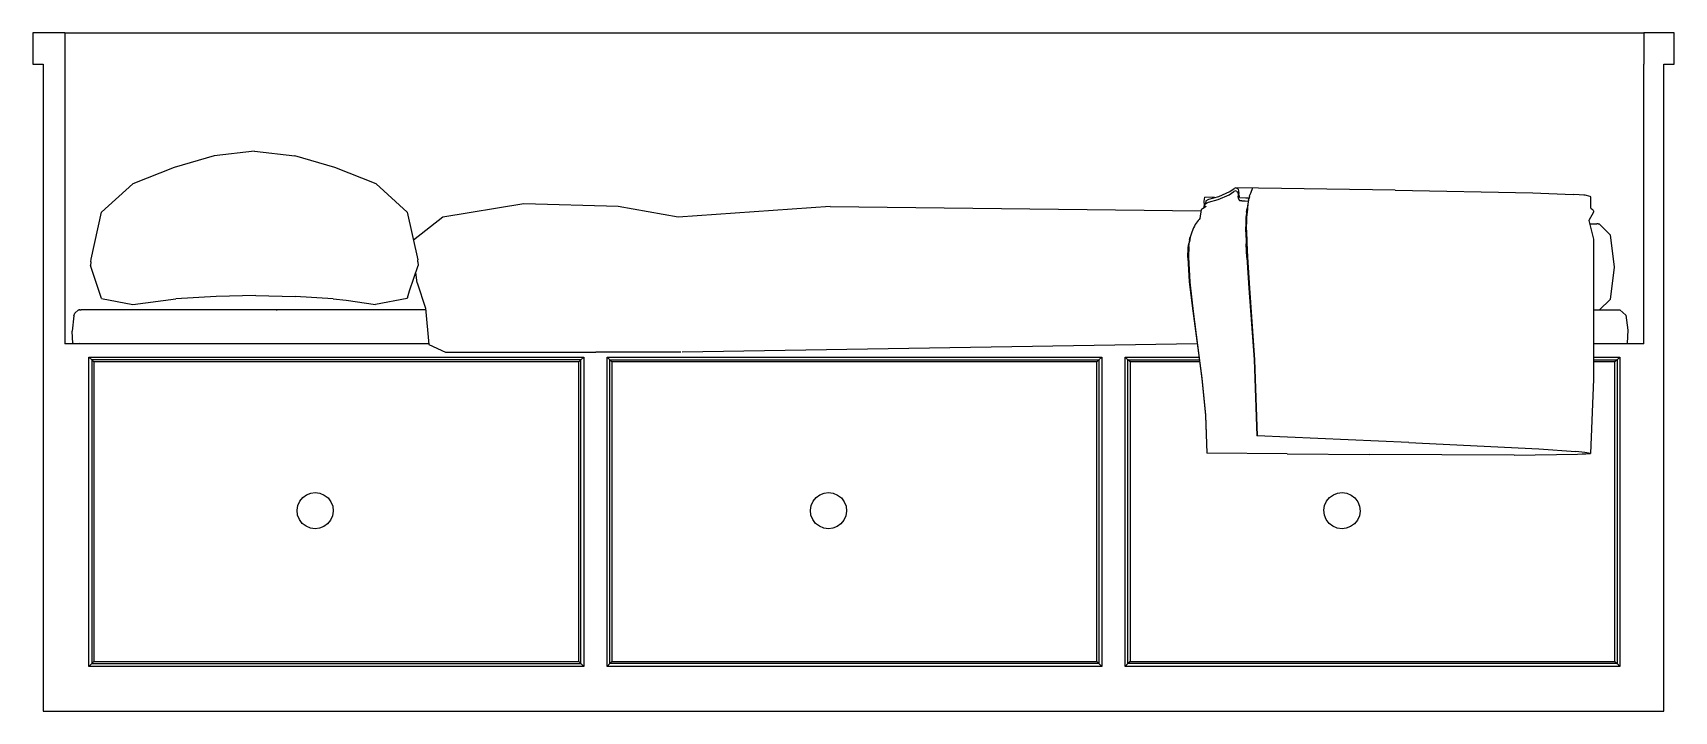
# Model space of a CAD drawing. Header units: millimetres. Extents: x -1130 to 980, y 1 to 873.
import ezdxf

# ---------------------------------------------------------------- set-up
doc = ezdxf.new("R2010")
doc.units = ezdxf.units.MM
for name, color, linetype, true_color in [('IKE050020 1', 7, 'Continuous', 0xeae6da), ('IKE050020 2', 7, 'Continuous', 0x323232), ('IKE050020 3', 7, 'Continuous', 0x686f6d)]:
    doc.layers.add(name, color=color, linetype=linetype, true_color=true_color)

msp = doc.modelspace()

# ---------------------------------------------------------------- linework, layer by layer
at = {"layer": 'IKE050020 1'}
for p, q in [((-1117.4, 872.6), (-1130.5, 872.6)), ((-1130.5, 872.6), (-1130.5, 832.2)), ((-1089.3, 872.6), (-1117.4, 872.6)), ((-1089.3, 872.6), (940.7, 872.6)), ((-1089.3, 872.6), (-1089.3, 473.2)), ((979.5, 872.6), (940.7, 872.6)), ((940.7, 872.6), (940.7, 832.2)), ((979.5, 832.2), (979.5, 872.6)), ((-1130.5, 832.2), (-1117.4, 832.2)), ((-1117.4, 832.2), (-1117.4, 1.3)), ((940.7, 473.2), (940.7, 832.2)), ((966.4, 1.3), (966.4, 832.2)), ((966.4, 832.2), (979.5, 832.2)), ((-621.7, 473.2), (-1089.3, 473.2)), ((940.7, 473.2), (876, 473.2)), ((-1058.3, 58.7), (-1058.3, 456)), ((-1058.3, 456), (-422.3, 456)), ((-1054.8, 452.5), (-1058.3, 456)), ((-1052, 449.8), (-1054.8, 452.5)), ((-1054.8, 452.5), (-1054.8, 62.3)), ((-425.9, 452.5), (-1054.8, 452.5)), ((-428.6, 449.8), (-1052, 449.8)), ((-1052, 449.8), (-1052, 65)), ((-425.9, 452.5), (-428.6, 449.8)), ((-428.6, 65), (-428.6, 449.8)), ((-422.3, 456), (-425.9, 452.5)), ((-425.9, 62.3), (-425.9, 452.5)), ((-422.3, 456), (-422.3, 58.7)), ((-392.3, 58.7), (-392.3, 456)), ((-392.3, 456), (243.7, 456)), ((-388.8, 452.5), (-392.3, 456)), ((-386, 449.8), (-388.8, 452.5)), ((-388.8, 62.3), (-388.8, 452.5)), ((-388.8, 452.5), (240.1, 452.5)), ((237.4, 449.8), (-386, 449.8)), ((-386, 449.8), (-386, 65)), ((240.1, 452.5), (237.4, 449.8)), ((237.4, 65), (237.4, 449.8)), ((243.7, 456), (240.1, 452.5)), ((240.1, 452.5), (240.1, 62.3)), ((243.7, 456), (243.7, 58.7)), ((273.7, 58.7), (273.7, 456)), ((273.7, 456), (368.7, 456)), ((277.2, 452.5), (273.7, 456)), ((280, 449.8), (277.2, 452.5)), ((277.2, 62.3), (277.2, 452.5)), ((277.2, 452.5), (369.2, 452.5)), ((369.5, 449.8), (280, 449.8)), ((280, 449.8), (280, 65)), ((876, 456), (909.7, 456)), ((876, 452.5), (906.1, 452.5)), ((903.4, 449.8), (876, 449.8)), ((906.1, 452.5), (903.4, 449.8)), ((903.4, 65), (903.4, 449.8)), ((909.7, 456), (906.1, 452.5)), ((906.1, 452.5), (906.1, 62.3)), ((909.7, 456), (909.7, 58.7)), ((-1052, 65), (-1054.8, 62.3)), ((-1052, 65), (-428.6, 65)), ((-428.6, 65), (-425.9, 62.3)), ((-386, 65), (-388.8, 62.3)), ((-386, 65), (237.4, 65)), ((237.4, 65), (240.1, 62.3)), ((280, 65), (277.2, 62.3)), ((280, 65), (903.4, 65)), ((903.4, 65), (906.1, 62.3)), ((-1054.8, 62.3), (-1058.3, 58.7)), ((-422.3, 58.7), (-1058.3, 58.7)), ((-1054.8, 62.3), (-425.9, 62.3)), ((-425.9, 62.3), (-422.3, 58.7)), ((-388.8, 62.3), (-392.3, 58.7)), ((243.7, 58.7), (-392.3, 58.7)), ((240.1, 62.3), (-388.8, 62.3)), ((240.1, 62.3), (243.7, 58.7)), ((277.2, 62.3), (273.7, 58.7)), ((909.7, 58.7), (273.7, 58.7)), ((906.1, 62.3), (277.2, 62.3)), ((906.1, 62.3), (909.7, 58.7)), ((-1117.4, 1.3), (966.4, 1.3))]:
    msp.add_line(p, q, dxfattribs=at)
at = {"layer": 'IKE050020 2'}
for p, q in [((-787.3, 270.9), (-783.5, 275.7)), ((-783.5, 275.7), (-778.5, 279.3)), ((-778.5, 279.3), (-773, 281.4)), ((-773, 281.4), (-767.5, 282)), ((-767.5, 282), (-761.4, 281.2)), ((-761.4, 281.2), (-755.8, 278.8)), ((-755.8, 278.8), (-750.9, 275.1)), ((-750.9, 275.1), (-747.3, 270.1)), ((-127.5, 270.9), (-123.6, 275.7)), ((-123.6, 275.7), (-118.6, 279.3)), ((-118.6, 279.3), (-113.2, 281.4)), ((-113.2, 281.4), (-107.7, 282)), ((-107.7, 282), (-101.6, 281.2)), ((-101.6, 281.2), (-95.9, 278.8)), ((-95.9, 278.8), (-91.1, 275.1)), ((-91.1, 275.1), (-87.4, 270.1)), ((532.7, 270.9), (536.5, 275.7)), ((536.5, 275.7), (541.5, 279.3)), ((541.5, 279.3), (546.9, 281.4)), ((546.9, 281.4), (552.5, 282)), ((552.5, 282), (558.6, 281.2)), ((558.6, 281.2), (564.2, 278.8)), ((564.2, 278.8), (569.1, 275.1)), ((569.1, 275.1), (572.7, 270.1)), ((-790.8, 259.3), (-789.8, 265.3)), ((-790.1, 253.2), (-790.8, 259.3)), ((-789.8, 265.3), (-787.3, 270.9)), ((-747.3, 270.1), (-745, 264.4)), ((-744.3, 258.3), (-745.2, 252.3)), ((-745, 264.4), (-744.3, 258.3)), ((-130.9, 259.3), (-130, 265.3)), ((-130.2, 253.2), (-130.9, 259.3)), ((-130, 265.3), (-127.5, 270.9)), ((-87.4, 270.1), (-85.1, 264.4)), ((-84.4, 258.3), (-85.4, 252.3)), ((-85.1, 264.4), (-84.4, 258.3)), ((529.2, 259.3), (530.2, 265.3)), ((529.9, 253.2), (529.2, 259.3)), ((530.2, 265.3), (532.7, 270.9)), ((572.7, 270.1), (575, 264.4)), ((575.7, 258.3), (574.8, 252.3)), ((575, 264.4), (575.7, 258.3)), ((-787.8, 247.4), (-790.1, 253.2)), ((-784.1, 242.5), (-787.8, 247.4)), ((-779.3, 238.8), (-784.1, 242.5)), ((-773.6, 236.4), (-779.3, 238.8)), ((-767.5, 235.6), (-773.6, 236.4)), ((-762, 236.2), (-767.5, 235.6)), ((-756.6, 238.3), (-762, 236.2)), ((-751.6, 241.9), (-756.6, 238.3)), ((-747.7, 246.6), (-751.6, 241.9)), ((-745.2, 252.3), (-747.7, 246.6)), ((-127.9, 247.4), (-130.2, 253.2)), ((-124.2, 242.5), (-127.9, 247.4)), ((-119.4, 238.8), (-124.2, 242.5)), ((-113.7, 236.4), (-119.4, 238.8)), ((-107.7, 235.6), (-113.7, 236.4)), ((-102.1, 236.2), (-107.7, 235.6)), ((-96.7, 238.3), (-102.1, 236.2)), ((-91.7, 241.9), (-96.7, 238.3)), ((-87.9, 246.6), (-91.7, 241.9)), ((-85.4, 252.3), (-87.9, 246.6)), ((532.2, 247.4), (529.9, 253.2)), ((535.9, 242.5), (532.2, 247.4)), ((540.7, 238.8), (535.9, 242.5)), ((546.4, 236.4), (540.7, 238.8)), ((552.5, 235.6), (546.4, 236.4)), ((558, 236.2), (552.5, 235.6)), ((563.4, 238.3), (558, 236.2)), ((568.4, 241.9), (563.4, 238.3)), ((572.3, 246.6), (568.4, 241.9)), ((574.8, 252.3), (572.3, 246.6))]:
    msp.add_line(p, q, dxfattribs=at)
at = {"layer": 'IKE050020 3'}
for p, q in [((-845.6, 720.5), (-897.4, 714.5)), ((-845.6, 720.5), (-793.8, 714.5)), ((-949, 699.6), (-1001.9, 678.5)), ((-897.4, 714.5), (-949, 699.6)), ((-742.2, 699.6), (-793.8, 714.5)), ((-689.3, 678.5), (-742.2, 699.6)), ((-1042.1, 642.2), (-1001.9, 678.5)), ((-649.1, 642.2), (-689.3, 678.5)), ((375.1, 653.9), (375.3, 656.3)), ((375.3, 656.3), (375.7, 659)), ((375.7, 659), (376.2, 661.3)), ((388.7, 660.9), (376.2, 661.3)), ((377.4, 656.7), (377.1, 652.9)), ((377.1, 652.9), (380.8, 654.9)), ((377.4, 656.7), (381.2, 658.9)), ((377.4, 656.7), (377.4, 656.7)), ((380.8, 654.9), (393.4, 658.4)), ((381.2, 658.9), (394, 662.3)), ((393.4, 658.4), (407.5, 664.7)), ((394, 662.3), (408.1, 668.6)), ((407.5, 664.7), (413.3, 668.9)), ((408.1, 668.6), (413.8, 672.8)), ((415.7, 669.6), (413.3, 668.9)), ((416.1, 673.6), (413.8, 672.8)), ((417.5, 668.9), (415.7, 669.6)), ((620.8, 670.5), (416.1, 673.6)), ((416.1, 673.6), (418, 672.8)), ((417.5, 668.9), (418.3, 667.7)), ((418, 672.8), (418.9, 671.6)), ((418.3, 667.7), (418.8, 665.6)), ((418.8, 665.6), (419.1, 662.6)), ((418.9, 671.6), (419.5, 669.4)), ((419.5, 659.6), (419.1, 662.6)), ((419.5, 669.4), (419.8, 666.3)), ((419.5, 659.6), (420.2, 657.7)), ((420.1, 663.4), (419.8, 666.3)), ((420.1, 663.4), (420.5, 661.7)), ((421.3, 657), (420.2, 657.7)), ((421, 661), (420.5, 661.7)), ((421, 661), (428.7, 660.6)), ((423.8, 657), (421.3, 657)), ((423.8, 657), (428.1, 656.6)), ((428.1, 656.6), (431.8, 656.5)), ((428.7, 660.6), (432.4, 660.5)), ((432.5, 657.8), (431.6, 652.9)), ((431.8, 656.5), (432.2, 656.5)), ((432.4, 660.5), (433.1, 660.5)), ((432.5, 657.8), (433, 660.2)), ((433.6, 662.4), (433, 660.2)), ((433.6, 662.4), (434.2, 664.6)), ((434.8, 666.4), (434.2, 664.6)), ((437.3, 673.3), (434.8, 666.4)), ((620.8, 670.5), (797.7, 666.9)), ((797.7, 666.9), (849.5, 665.1)), ((857.2, 664.6), (849.5, 665.1)), ((863.3, 664.1), (857.2, 664.6)), ((865, 663.9), (863.3, 664.1)), ((871.4, 662.3), (865, 663.9)), ((872.5, 661.9), (871.4, 662.3)), ((872.4, 658.6), (872.5, 661.9)), ((872.5, 647.2), (872.4, 658.6)), ((-1055.5, 582), (-1042.1, 642.2)), ((-649.1, 642.2), (-635.7, 581.1)), ((-603.3, 635.8), (-641.2, 606.4)), ((-499.2, 652.9), (-603.3, 635.8)), ((-377.9, 649.7), (-499.2, 652.9)), ((-300.9, 635.8), (-377.9, 649.7)), ((-105.7, 649.3), (-300.9, 635.8)), ((-105.7, 649.3), (371.4, 644)), ((369.8, 634.3), (368.7, 632.9)), ((371.6, 645.5), (369.8, 634.3)), ((373.1, 646.4), (371.6, 645.5)), ((375.4, 647.7), (373.1, 646.4)), ((375.1, 653.9), (375, 647.5)), ((375.1, 647.6), (375.2, 648.7)), ((375.2, 648.7), (375.5, 650.4)), ((376.7, 648.7), (375.4, 647.7)), ((375.9, 652.1), (375.5, 650.4)), ((375.6, 647.9), (375.9, 649.5)), ((375.9, 652.1), (377.1, 652.9)), ((375.9, 649.5), (376.4, 650.3)), ((376.4, 650.3), (376.7, 650.3)), ((376.7, 650.3), (377, 650.1)), ((377.4, 649.3), (376.7, 648.7)), ((377, 650.1), (377.1, 650.1)), ((377.1, 650.1), (377.2, 650)), ((377.2, 650), (377.3, 650)), ((377.3, 650), (377.3, 649.9)), ((377.3, 649.9), (377.5, 649.7)), ((377.5, 649.7), (377.4, 649.3)), ((429.1, 630.7), (429.4, 636.7)), ((429.9, 642.1), (429.4, 636.7)), ((429.8, 619.2), (430.1, 633.8)), ((429.9, 642.1), (430.6, 646.9)), ((430.1, 633.8), (430.4, 640.9)), ((430.9, 647.2), (430.4, 640.9)), ((431.6, 652.9), (430.6, 646.9)), ((431.6, 652.9), (430.9, 647.2)), ((875.7, 642.2), (869.7, 631.7)), ((872.5, 647.2), (874.7, 645.6)), ((874.7, 645.6), (875.1, 645.2)), ((875.1, 645.2), (875.5, 644.9)), ((875.5, 644.9), (875.7, 644.1)), ((875.7, 644.1), (875.8, 643.4)), ((875.8, 643.4), (875.7, 642.2)), ((358.9, 615.3), (357.5, 610)), ((360.6, 620.1), (358.9, 615.3)), ((361.6, 622.3), (360.6, 620.1)), ((362.7, 624.3), (361.6, 622.3)), ((363.9, 626.3), (362.7, 624.3)), ((365.1, 628.1), (363.9, 626.3)), ((366.4, 629.8), (365.1, 628.1)), ((367.6, 631.4), (366.4, 629.8)), ((368.7, 632.9), (367.6, 631.4)), ((428.9, 617.1), (429.1, 630.7)), ((428.9, 617.1), (429.2, 601.6)), ((429.8, 619.2), (430.1, 602.7)), ((869.7, 631.7), (875.8, 607.7)), ((870.8, 627.2), (880.1, 627.2)), ((880.5, 627.2), (880.1, 627.2)), ((881.6, 627.2), (880.5, 627.2)), ((881.6, 627.2), (882.7, 627.2)), ((882.7, 627.2), (883.1, 627.2)), ((897.4, 613.3), (883.1, 627.2)), ((897.4, 613.3), (902.2, 571.7)), ((354.5, 583.8), (354.9, 596.6)), ((354.9, 596.6), (355.5, 601.9)), ((355.8, 598.1), (355.2, 584.4)), ((356.6, 607), (355.5, 601.9)), ((355.8, 598.1), (356.5, 604.3)), ((357.5, 610), (356.5, 604.3)), ((356.6, 607), (357.5, 610)), ((430.1, 584.2), (429.2, 601.6)), ((430.1, 602.7), (430.8, 584.5)), ((875.8, 607.7), (875.9, 582.7)), ((-1055.8, 578.5), (-1056.2, 573.7)), ((-1042.1, 531.4), (-1056.2, 573.7)), ((-1055.8, 578.5), (-1055.5, 582)), ((-646.2, 541.3), (-635, 573.7)), ((-635.4, 578.5), (-635.7, 581.1)), ((-635.5, 578.4), (-635.4, 578.5)), ((-635.5, 578.4), (-635.4, 578.5)), ((-635.4, 578.5), (-635, 573.7)), ((354.5, 583.8), (356.2, 552.7)), ((355.2, 584.4), (356.9, 552.3)), ((430.1, 584.2), (432.7, 544.7)), ((430.8, 584.5), (433.4, 544.4)), ((875.9, 582.7), (876, 551.3)), ((902.2, 571.7), (897.4, 530)), ((-636.5, 551.6), (-638.2, 564.6)), ((-636.5, 551.6), (-625.9, 519.1)), ((356.2, 552.7), (360.7, 515.7)), ((356.9, 552.3), (361.2, 514.8)), ((876, 551.3), (876, 514.1)), ((-1042.1, 531.4), (-1001.9, 523.7)), ((-1001.9, 523.7), (-946.6, 530.9)), ((-895, 533.7), (-946.6, 530.9)), ((-844, 535), (-895, 533.7)), ((-844, 535), (-793.1, 533.7)), ((-744.6, 530.9), (-793.1, 533.7)), ((-744.6, 530.9), (-727.6, 529.2)), ((-727.6, 529.2), (-690, 523.5)), ((-649.1, 531.4), (-690, 523.5)), ((-648.8, 532.3), (-649.1, 531.4)), ((-649.1, 531.4), (-649.1, 531.4)), ((-649.1, 531.4), (-649.1, 531.4)), ((-648.8, 532.3), (-646.2, 541.3)), ((432.7, 544.7), (439.5, 453)), ((433.4, 544.4), (439.9, 452.6)), ((897.4, 530), (883.6, 516.6)), ((-1077.7, 509.2), (-1079.9, 489.3)), ((-1077.7, 509.2), (-1076.5, 512.6)), ((-1071.6, 516.6), (-1076.5, 512.6)), ((-1071.6, 516.6), (-1071.3, 516.6)), ((-1071.3, 516.6), (-1070.8, 516.6)), ((-1070, 516.6), (-1070.8, 516.6)), ((-1070, 516.6), (-1068.6, 516.6)), ((-816, 516.6), (-1068.6, 516.6)), ((-1068.6, 516.6), (-1068.3, 516.6)), ((-815.7, 516.6), (-1068.3, 516.6)), ((-818.8, 516.6), (-819, 516.6)), ((-818.2, 516.6), (-818.8, 516.6)), ((-817.5, 516.6), (-818.2, 516.6)), ((-817.5, 516.6), (-816.6, 516.6)), ((-625.7, 516.6), (-816, 516.6)), ((-625.7, 516.6), (-815.7, 516.6)), ((-625.9, 519.1), (-621.6, 472.3)), ((360.7, 515.7), (372.3, 429)), ((361.2, 514.8), (372.5, 428)), ((876, 516.6), (909.5, 516.6)), ((876, 514.1), (876, 427.8)), ((907.8, 516.6), (908.6, 516.6)), ((909.5, 516.6), (917.5, 509.8)), ((917.5, 509.8), (920, 490.5)), ((-1078.9, 473.4), (-1079.9, 489.3)), ((920, 490.5), (919, 474.1)), ((-1078.9, 473.4), (-1078.9, 473.5)), ((-1078.9, 473.4), (-1078.9, 473.5)), ((-1078.2, 473.4), (-1078.9, 473.4)), ((-1078.2, 473.4), (-1070.2, 473.4)), ((-1052.9, 473.2), (-1070.2, 473.4)), ((-621.6, 472.3), (-599.9, 462.4)), ((366.4, 473.2), (-295.6, 462.4)), ((919, 474.1), (918.8, 473.2)), ((-599.9, 462.4), (-453.7, 462.4)), ((-453.7, 462.4), (-406.8, 462.4)), ((-297.5, 462.4), (-406.8, 462.4)), ((439.5, 453), (443.2, 355.1)), ((439.9, 452.6), (443.5, 354.8)), ((372.3, 429), (376.8, 381.3)), ((372.3, 429), (372.5, 428)), ((372.5, 428), (376.9, 380.9)), ((876, 427.8), (871.9, 332.4)), ((376.8, 381.3), (378.6, 332.8)), ((376.8, 381.3), (376.9, 380.9)), ((376.9, 380.9), (378.7, 332.7)), ((443.5, 354.8), (443.2, 355.1)), ((638.5, 346.5), (443.5, 354.8)), ((638.5, 346.5), (805.6, 338.2)), ((805.6, 338.2), (853.3, 334.9)), ((378.6, 332.8), (378.7, 332.7)), ((481.8, 331.7), (378.7, 332.7)), ((481.8, 331.7), (587.9, 330.8)), ((773.9, 330.1), (587.9, 330.8)), ((773.9, 330.1), (855.3, 331.2)), ((864.8, 333.5), (853.3, 334.9)), ((855.3, 331.2), (861.4, 331.6)), ((861.4, 331.6), (865.8, 331.9)), ((871.9, 332.4), (864.8, 333.5)), ((865.8, 331.9), (871.9, 332.4))]:
    msp.add_line(p, q, dxfattribs=at)

doc.saveas('drawing.dxf')
